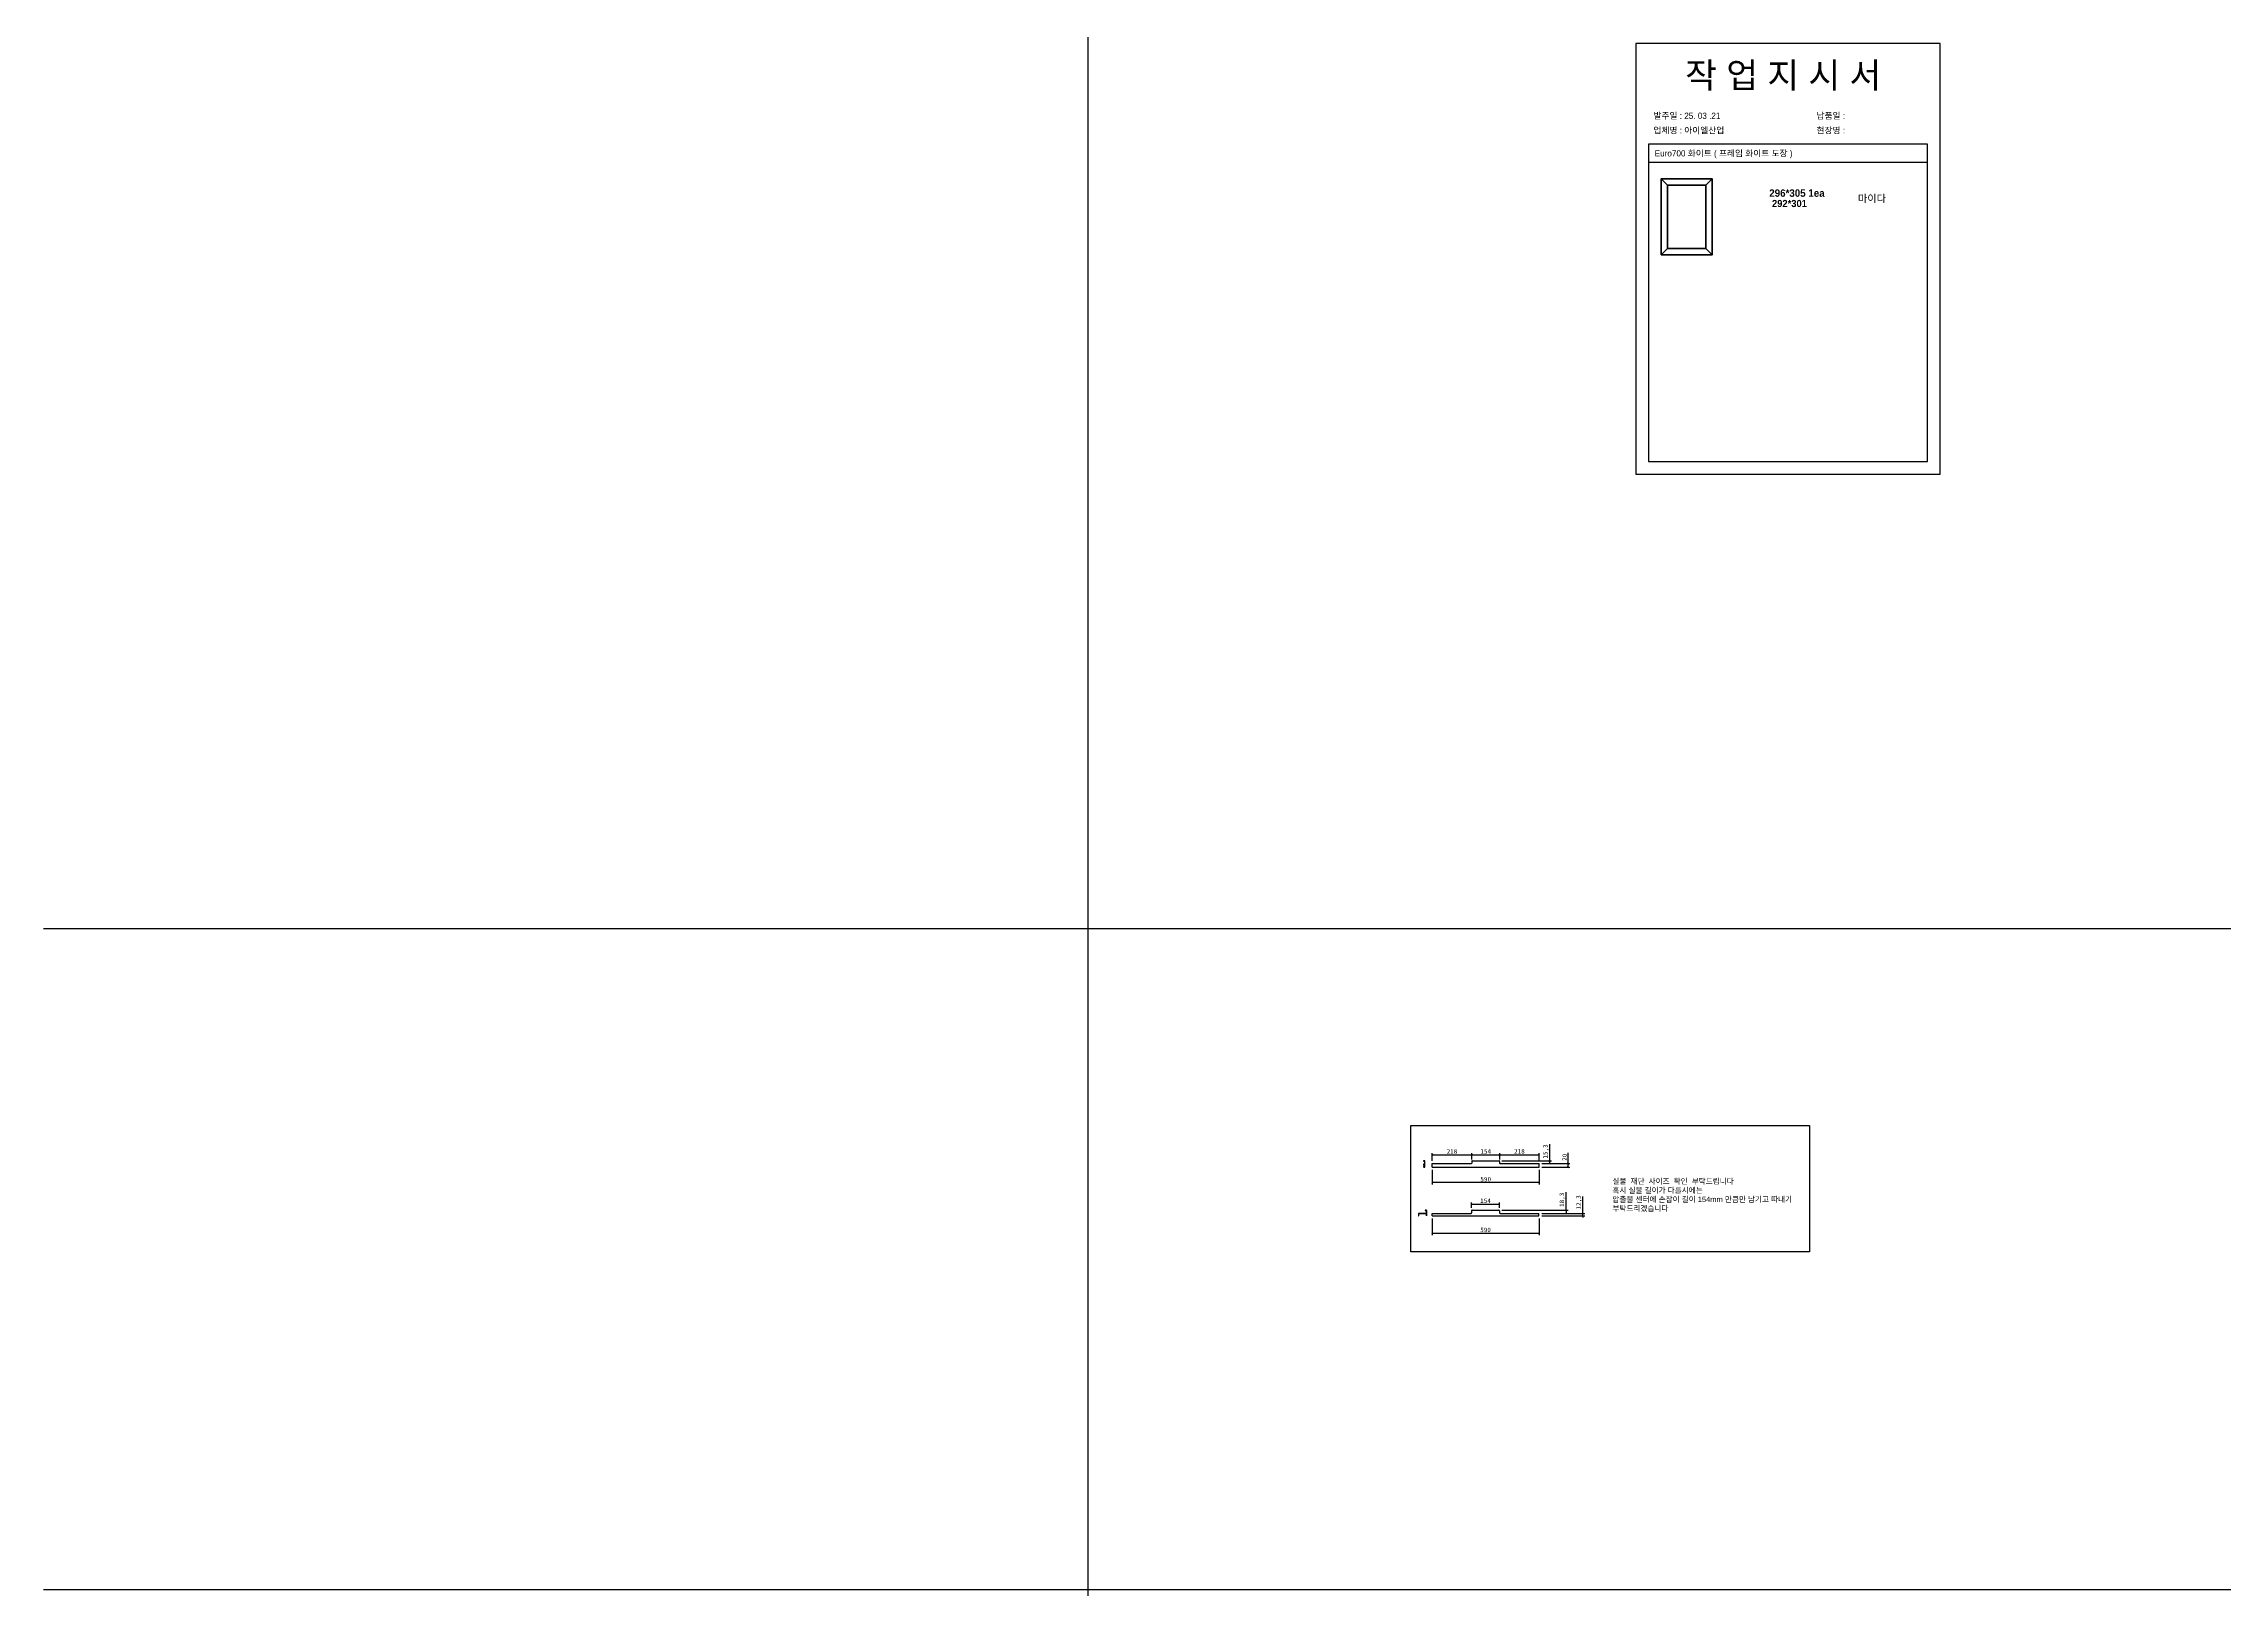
# Model space of a CAD drawing. Header units: millimetres. Extents: x -44117 to 256353, y -2095463 to 65325.
# Drawn here: x 104535 to 116570, y -44528 to -35999 of the extents above; entities that cross this region are included whole.
import ezdxf

# ---------------------------------------------------------------- set-up
doc = ezdxf.new("R2010")
doc.units = ezdxf.units.MM
doc.header["$LTSCALE"] = 10
doc.layers.add('Layer1', color=7, linetype='Continuous', lineweight=70)
doc.dimstyles.new('ISO-25', dxfattribs={"dimtxt": 2.5, "dimasz": 2.5, "dimexe": 1, "dimexo": 1, "dimtad": 1, "dimtxsty": 'Standard', "dimblk": 'ARCHTICK', "dimcen": 2.5, "dimadec": 0, "dimazin": 0, "dimtfac": 1, "dimtmove": 0, "dimatfit": 3, "dimfxl": 0, "dimarcsym": 0})

# ---------------------------------------------------------------- blocks, each defined once
blk = doc.blocks.new('_ArchTick')
at = {"color": 0, "linetype": 'ByBlock', "const_width": 0.15}
blk.add_lwpolyline([(-0.5, -0.5), (0.5, 0.5)], dxfattribs=at)
blk = doc.blocks.new('*D2293')
at = {"color": 0, "lineweight": -2}
for p, q in [((112417, -42152), (112417, -42121)), ((112571, -42152), (112571, -42121)), ((112417, -42131), (112571, -42131))]:
    blk.add_line(p, q, dxfattribs=at)
at = {"layer": 'Defpoints', "color": 0}
for p in [(112417, -42167), (112571, -42131), (112571, -42167)]:
    blk.add_point(p, dxfattribs=at)
at = {"color": 0, "lineweight": -2, "xscale": 10, "yscale": 10, "zscale": 10, "rotation": 180}
blk.add_blockref('_ArchTick', (112417, -42131), dxfattribs=at)
at = {"color": 0, "lineweight": -2, "xscale": 10, "yscale": 10, "zscale": 10}
blk.add_blockref('_ArchTick', (112571, -42131), dxfattribs=at)
at = {"color": 0, "insert": (112494, -42112), "char_height": 25, "attachment_point": 5}
blk.add_mtext('154', dxfattribs=at)
blk = doc.blocks.new('*D2294')
at = {"color": 0, "lineweight": -2}
for p, q in [((112416, -42424), (112416, -42393)), ((112416, -42403), (112570, -42403)), ((112570, -42424), (112570, -42393))]:
    blk.add_line(p, q, dxfattribs=at)
at = {"layer": 'Defpoints', "color": 0}
for p in [(112416, -42439), (112570, -42403), (112570, -42439)]:
    blk.add_point(p, dxfattribs=at)
at = {"color": 0, "lineweight": -2, "xscale": 10, "yscale": 10, "zscale": 10, "rotation": 180}
blk.add_blockref('_ArchTick', (112416, -42403), dxfattribs=at)
at = {"color": 0, "lineweight": -2, "xscale": 10, "yscale": 10, "zscale": 10}
blk.add_blockref('_ArchTick', (112570, -42403), dxfattribs=at)
at = {"color": 0, "insert": (112493, -42384), "char_height": 25, "attachment_point": 5}
blk.add_mtext('154', dxfattribs=at)
blk = doc.blocks.new('*D2295')
at = {"color": 0, "lineweight": -2}
for p, q in [((112199, -42214), (112199, -42294)), ((112789, -42214), (112789, -42294)), ((112789, -42284), (112199, -42284))]:
    blk.add_line(p, q, dxfattribs=at)
at = {"layer": 'Defpoints', "color": 0}
for p in [(112199, -42199), (112789, -42199), (112199, -42284)]:
    blk.add_point(p, dxfattribs=at)
at = {"color": 0, "lineweight": -2, "xscale": 10, "yscale": 10, "zscale": 10, "rotation": 180}
blk.add_blockref('_ArchTick', (112199, -42284), dxfattribs=at)
at = {"color": 0, "lineweight": -2, "xscale": 10, "yscale": 10, "zscale": 10}
blk.add_blockref('_ArchTick', (112789, -42284), dxfattribs=at)
at = {"color": 0, "insert": (112494, -42265), "char_height": 25, "attachment_point": 5}
blk.add_mtext('590', dxfattribs=at)
blk = doc.blocks.new('*D2296')
at = {"color": 0, "lineweight": -2}
for p, q in [((112198, -42482), (112198, -42574)), ((112788, -42482), (112788, -42574)), ((112788, -42564), (112198, -42564))]:
    blk.add_line(p, q, dxfattribs=at)
at = {"layer": 'Defpoints', "color": 0}
for p in [(112198, -42467), (112788, -42467), (112198, -42564)]:
    blk.add_point(p, dxfattribs=at)
at = {"color": 0, "lineweight": -2, "xscale": 10, "yscale": 10, "zscale": 10, "rotation": 180}
blk.add_blockref('_ArchTick', (112198, -42564), dxfattribs=at)
at = {"color": 0, "lineweight": -2, "xscale": 10, "yscale": 10, "zscale": 10}
blk.add_blockref('_ArchTick', (112788, -42564), dxfattribs=at)
at = {"color": 0, "insert": (112493, -42545), "char_height": 25, "attachment_point": 5}
blk.add_mtext('590', dxfattribs=at)
blk = doc.blocks.new('*D2297')
at = {"color": 0, "lineweight": -2}
for p, q in [((112938, -42436), (112938, -42337)), ((112582, -42436), (112948, -42436)), ((112803, -42454), (112948, -42454)), ((112938, -42436), (112938, -42454))]:
    blk.add_line(p, q, dxfattribs=at)
at = {"layer": 'Defpoints', "color": 0}
for p in [(112567, -42436), (112788, -42454), (112938, -42454)]:
    blk.add_point(p, dxfattribs=at)
at = {"color": 0, "lineweight": -2, "xscale": 10, "yscale": 10, "zscale": 10}
for p, rotation in [((112938, -42436), 90), ((112938, -42454), 270)]:
    blk.add_blockref('_ArchTick', p, dxfattribs=dict(at, rotation=rotation))
at = {"color": 0, "insert": (112917, -42379), "char_height": 25, "attachment_point": 5, "rotation": 90}
blk.add_mtext('18,3', dxfattribs=at)
blk = doc.blocks.new('*D2298')
at = {"color": 0, "lineweight": -2}
for p, q in [((112847, -42164), (112847, -42071)), ((112583, -42164), (112857, -42164)), ((112804, -42179), (112857, -42179)), ((112847, -42179), (112847, -42164))]:
    blk.add_line(p, q, dxfattribs=at)
at = {"layer": 'Defpoints', "color": 0}
for p in [(112568, -42164), (112789, -42179), (112847, -42164)]:
    blk.add_point(p, dxfattribs=at)
at = {"color": 0, "lineweight": -2, "xscale": 10, "yscale": 10, "zscale": 10}
for p, rotation in [((112847, -42164), 90), ((112847, -42179), 270)]:
    blk.add_blockref('_ArchTick', p, dxfattribs=dict(at, rotation=rotation))
at = {"color": 0, "insert": (112826, -42112), "char_height": 25, "attachment_point": 5, "rotation": 90}
blk.add_mtext('15,3', dxfattribs=at)
blk = doc.blocks.new('*D2299')
at = {"color": 0, "lineweight": -2}
for p, q in [((112948, -42179), (112948, -42119)), ((112804, -42179), (112958, -42179)), ((112804, -42199), (112958, -42199)), ((112948, -42199), (112948, -42179))]:
    blk.add_line(p, q, dxfattribs=at)
at = {"layer": 'Defpoints', "color": 0}
for p in [(112789, -42179), (112789, -42199), (112948, -42179)]:
    blk.add_point(p, dxfattribs=at)
at = {"color": 0, "lineweight": -2, "xscale": 10, "yscale": 10, "zscale": 10}
for p, rotation in [((112948, -42179), 90), ((112948, -42199), 270)]:
    blk.add_blockref('_ArchTick', p, dxfattribs=dict(at, rotation=rotation))
at = {"color": 0, "insert": (112929, -42144), "char_height": 25, "attachment_point": 5, "rotation": 90}
blk.add_mtext('20', dxfattribs=at)
blk = doc.blocks.new('*D2300')
at = {"color": 0, "lineweight": -2}
for p, q in [((113030, -42454), (113030, -42361)), ((112803, -42454), (113040, -42454)), ((112803, -42467), (113040, -42467)), ((113030, -42467), (113030, -42454)), ((113030, -42467), (113030, -42477))]:
    blk.add_line(p, q, dxfattribs=at)
at = {"layer": 'Defpoints', "color": 0}
for p in [(112788, -42454), (112788, -42467), (113030, -42454)]:
    blk.add_point(p, dxfattribs=at)
at = {"color": 0, "lineweight": -2, "xscale": 10, "yscale": 10, "zscale": 10}
for p, rotation in [((113030, -42454), 270), ((113030, -42467), 90)]:
    blk.add_blockref('_ArchTick', p, dxfattribs=dict(at, rotation=rotation))
at = {"color": 0, "insert": (113009, -42393), "char_height": 25, "attachment_point": 5, "rotation": 90}
blk.add_mtext('12,3', dxfattribs=at)
blk = doc.blocks.new('*D2326')
at = {"color": 0, "lineweight": -2}
for p, q in [((112199, -42164), (112199, -42121)), ((112417, -42156), (112417, -42121)), ((112199, -42131), (112417, -42131))]:
    blk.add_line(p, q, dxfattribs=at)
at = {"layer": 'Defpoints', "color": 0}
for p in [(112199, -42179), (112417, -42131), (112417, -42171)]:
    blk.add_point(p, dxfattribs=at)
at = {"color": 0, "lineweight": -2, "xscale": 10, "yscale": 10, "zscale": 10, "rotation": 180}
blk.add_blockref('_ArchTick', (112199, -42131), dxfattribs=at)
at = {"color": 0, "lineweight": -2, "xscale": 10, "yscale": 10, "zscale": 10}
blk.add_blockref('_ArchTick', (112417, -42131), dxfattribs=at)
at = {"color": 0, "insert": (112308, -42112), "char_height": 25, "attachment_point": 5}
blk.add_mtext('218', dxfattribs=at)
blk = doc.blocks.new('*D2327')
at = {"color": 0, "lineweight": -2}
for p, q in [((112571, -42156), (112571, -42121)), ((112789, -42164), (112789, -42121)), ((112571, -42131), (112789, -42131))]:
    blk.add_line(p, q, dxfattribs=at)
at = {"layer": 'Defpoints', "color": 0}
for p in [(112571, -42171), (112789, -42131), (112789, -42179)]:
    blk.add_point(p, dxfattribs=at)
at = {"color": 0, "lineweight": -2, "xscale": 10, "yscale": 10, "zscale": 10, "rotation": 180}
blk.add_blockref('_ArchTick', (112571, -42131), dxfattribs=at)
at = {"color": 0, "lineweight": -2, "xscale": 10, "yscale": 10, "zscale": 10}
blk.add_blockref('_ArchTick', (112789, -42131), dxfattribs=at)
at = {"color": 0, "insert": (112680, -42112), "char_height": 25, "attachment_point": 5}
blk.add_mtext('218', dxfattribs=at)
blk = doc.blocks.new('*D2697')
at = {"color": 0, "lineweight": -2}
for p, q in [((112417, -42152), (112417, -42121)), ((112571, -42152), (112571, -42121)), ((112417, -42131), (112571, -42131))]:
    blk.add_line(p, q, dxfattribs=at)
at = {"layer": 'Defpoints', "color": 0}
for p in [(112417, -42167), (112571, -42131), (112571, -42167)]:
    blk.add_point(p, dxfattribs=at)
at = {"color": 0, "lineweight": -2, "xscale": 10, "yscale": 10, "zscale": 10, "rotation": 180}
blk.add_blockref('_ArchTick', (112417, -42131), dxfattribs=at)
at = {"color": 0, "lineweight": -2, "xscale": 10, "yscale": 10, "zscale": 10}
blk.add_blockref('_ArchTick', (112571, -42131), dxfattribs=at)
at = {"color": 0, "insert": (112494, -42112), "char_height": 25, "attachment_point": 5}
blk.add_mtext('154', dxfattribs=at)
blk = doc.blocks.new('*D2698')
at = {"color": 0, "lineweight": -2}
for p, q in [((112416, -42424), (112416, -42393)), ((112416, -42403), (112570, -42403)), ((112570, -42424), (112570, -42393))]:
    blk.add_line(p, q, dxfattribs=at)
at = {"layer": 'Defpoints', "color": 0}
for p in [(112416, -42439), (112570, -42403), (112570, -42439)]:
    blk.add_point(p, dxfattribs=at)
at = {"color": 0, "lineweight": -2, "xscale": 10, "yscale": 10, "zscale": 10, "rotation": 180}
blk.add_blockref('_ArchTick', (112416, -42403), dxfattribs=at)
at = {"color": 0, "lineweight": -2, "xscale": 10, "yscale": 10, "zscale": 10}
blk.add_blockref('_ArchTick', (112570, -42403), dxfattribs=at)
at = {"color": 0, "insert": (112493, -42384), "char_height": 25, "attachment_point": 5}
blk.add_mtext('154', dxfattribs=at)
blk = doc.blocks.new('*D2699')
at = {"color": 0, "lineweight": -2}
for p, q in [((112199, -42214), (112199, -42294)), ((112789, -42214), (112789, -42294)), ((112789, -42284), (112199, -42284))]:
    blk.add_line(p, q, dxfattribs=at)
at = {"layer": 'Defpoints', "color": 0}
for p in [(112199, -42199), (112789, -42199), (112199, -42284)]:
    blk.add_point(p, dxfattribs=at)
at = {"color": 0, "lineweight": -2, "xscale": 10, "yscale": 10, "zscale": 10, "rotation": 180}
blk.add_blockref('_ArchTick', (112199, -42284), dxfattribs=at)
at = {"color": 0, "lineweight": -2, "xscale": 10, "yscale": 10, "zscale": 10}
blk.add_blockref('_ArchTick', (112789, -42284), dxfattribs=at)
at = {"color": 0, "insert": (112494, -42265), "char_height": 25, "attachment_point": 5}
blk.add_mtext('590', dxfattribs=at)
blk = doc.blocks.new('*D2700')
at = {"color": 0, "lineweight": -2}
for p, q in [((112198, -42482), (112198, -42574)), ((112788, -42482), (112788, -42574)), ((112788, -42564), (112198, -42564))]:
    blk.add_line(p, q, dxfattribs=at)
at = {"layer": 'Defpoints', "color": 0}
for p in [(112198, -42467), (112788, -42467), (112198, -42564)]:
    blk.add_point(p, dxfattribs=at)
at = {"color": 0, "lineweight": -2, "xscale": 10, "yscale": 10, "zscale": 10, "rotation": 180}
blk.add_blockref('_ArchTick', (112198, -42564), dxfattribs=at)
at = {"color": 0, "lineweight": -2, "xscale": 10, "yscale": 10, "zscale": 10}
blk.add_blockref('_ArchTick', (112788, -42564), dxfattribs=at)
at = {"color": 0, "insert": (112493, -42545), "char_height": 25, "attachment_point": 5}
blk.add_mtext('590', dxfattribs=at)
blk = doc.blocks.new('*D2701')
at = {"color": 0, "lineweight": -2}
for p, q in [((112938, -42436), (112938, -42337)), ((112582, -42436), (112948, -42436)), ((112803, -42454), (112948, -42454)), ((112938, -42436), (112938, -42454))]:
    blk.add_line(p, q, dxfattribs=at)
at = {"layer": 'Defpoints', "color": 0}
for p in [(112567, -42436), (112788, -42454), (112938, -42454)]:
    blk.add_point(p, dxfattribs=at)
at = {"color": 0, "lineweight": -2, "xscale": 10, "yscale": 10, "zscale": 10}
for p, rotation in [((112938, -42436), 90), ((112938, -42454), 270)]:
    blk.add_blockref('_ArchTick', p, dxfattribs=dict(at, rotation=rotation))
at = {"color": 0, "insert": (112917, -42379), "char_height": 25, "attachment_point": 5, "rotation": 90}
blk.add_mtext('18,3', dxfattribs=at)
blk = doc.blocks.new('*D2702')
at = {"color": 0, "lineweight": -2}
for p, q in [((112847, -42164), (112847, -42071)), ((112583, -42164), (112857, -42164)), ((112804, -42179), (112857, -42179)), ((112847, -42179), (112847, -42164))]:
    blk.add_line(p, q, dxfattribs=at)
at = {"layer": 'Defpoints', "color": 0}
for p in [(112568, -42164), (112789, -42179), (112847, -42164)]:
    blk.add_point(p, dxfattribs=at)
at = {"color": 0, "lineweight": -2, "xscale": 10, "yscale": 10, "zscale": 10}
for p, rotation in [((112847, -42164), 90), ((112847, -42179), 270)]:
    blk.add_blockref('_ArchTick', p, dxfattribs=dict(at, rotation=rotation))
at = {"color": 0, "insert": (112826, -42112), "char_height": 25, "attachment_point": 5, "rotation": 90}
blk.add_mtext('15,3', dxfattribs=at)
blk = doc.blocks.new('*D2703')
at = {"color": 0, "lineweight": -2}
for p, q in [((112948, -42179), (112948, -42119)), ((112804, -42179), (112958, -42179)), ((112804, -42199), (112958, -42199)), ((112948, -42199), (112948, -42179))]:
    blk.add_line(p, q, dxfattribs=at)
at = {"layer": 'Defpoints', "color": 0}
for p in [(112789, -42179), (112789, -42199), (112948, -42179)]:
    blk.add_point(p, dxfattribs=at)
at = {"color": 0, "lineweight": -2, "xscale": 10, "yscale": 10, "zscale": 10}
for p, rotation in [((112948, -42179), 90), ((112948, -42199), 270)]:
    blk.add_blockref('_ArchTick', p, dxfattribs=dict(at, rotation=rotation))
at = {"color": 0, "insert": (112929, -42144), "char_height": 25, "attachment_point": 5, "rotation": 90}
blk.add_mtext('20', dxfattribs=at)
blk = doc.blocks.new('*D2704')
at = {"color": 0, "lineweight": -2}
for p, q in [((113030, -42454), (113030, -42361)), ((112803, -42454), (113040, -42454)), ((112803, -42467), (113040, -42467)), ((113030, -42467), (113030, -42454)), ((113030, -42467), (113030, -42477))]:
    blk.add_line(p, q, dxfattribs=at)
at = {"layer": 'Defpoints', "color": 0}
for p in [(112788, -42454), (112788, -42467), (113030, -42454)]:
    blk.add_point(p, dxfattribs=at)
at = {"color": 0, "lineweight": -2, "xscale": 10, "yscale": 10, "zscale": 10}
for p, rotation in [((113030, -42454), 270), ((113030, -42467), 90)]:
    blk.add_blockref('_ArchTick', p, dxfattribs=dict(at, rotation=rotation))
at = {"color": 0, "insert": (113009, -42393), "char_height": 25, "attachment_point": 5, "rotation": 90}
blk.add_mtext('12,3', dxfattribs=at)
blk = doc.blocks.new('*D2705')
at = {"color": 0, "lineweight": -2}
for p, q in [((112199, -42164), (112199, -42121)), ((112417, -42156), (112417, -42121)), ((112199, -42131), (112417, -42131))]:
    blk.add_line(p, q, dxfattribs=at)
at = {"layer": 'Defpoints', "color": 0}
for p in [(112199, -42179), (112417, -42131), (112417, -42171)]:
    blk.add_point(p, dxfattribs=at)
at = {"color": 0, "lineweight": -2, "xscale": 10, "yscale": 10, "zscale": 10, "rotation": 180}
blk.add_blockref('_ArchTick', (112199, -42131), dxfattribs=at)
at = {"color": 0, "lineweight": -2, "xscale": 10, "yscale": 10, "zscale": 10}
blk.add_blockref('_ArchTick', (112417, -42131), dxfattribs=at)
at = {"color": 0, "insert": (112308, -42112), "char_height": 25, "attachment_point": 5}
blk.add_mtext('218', dxfattribs=at)
blk = doc.blocks.new('*D2706')
at = {"color": 0, "lineweight": -2}
for p, q in [((112571, -42156), (112571, -42121)), ((112789, -42164), (112789, -42121)), ((112571, -42131), (112789, -42131))]:
    blk.add_line(p, q, dxfattribs=at)
at = {"layer": 'Defpoints', "color": 0}
for p in [(112571, -42171), (112789, -42131), (112789, -42179)]:
    blk.add_point(p, dxfattribs=at)
at = {"color": 0, "lineweight": -2, "xscale": 10, "yscale": 10, "zscale": 10, "rotation": 180}
blk.add_blockref('_ArchTick', (112571, -42131), dxfattribs=at)
at = {"color": 0, "lineweight": -2, "xscale": 10, "yscale": 10, "zscale": 10}
blk.add_blockref('_ArchTick', (112789, -42131), dxfattribs=at)
at = {"color": 0, "insert": (112680, -42112), "char_height": 25, "attachment_point": 5}
blk.add_mtext('218', dxfattribs=at)

msp = doc.modelspace()

# ---------------------------------------------------------------- linework, layer by layer
for p, q in [((114932.00732, -36554.51395), (113392.00732, -36554.51395)), ((114932.00732, -36654.51395), (113392.00732, -36654.51395)), ((112198.71719, -42199.14041), (112198.71719, -42179.14041)), ((112198.71719, -42179.14041), (112413.71719, -42179.14041)), ((112198.71719, -42199.14041), (112198.71719, -42179.14041)), ((112198.71719, -42179.14041), (112413.71719, -42179.14041)), ((112198.71719, -42199.14041), (112788.71719, -42199.14041)), ((112198.71719, -42199.14041), (112788.71719, -42199.14041)), ((112416.71719, -42166.84041), (112416.71719, -42176.14041)), ((112416.71719, -42166.84041), (112416.71719, -42176.14041)), ((112419.71719, -42163.84041), (112567.71719, -42163.84041)), ((112419.71719, -42163.84041), (112567.71719, -42163.84041)), ((112570.71719, -42166.84041), (112570.71719, -42176.14041)), ((112570.71719, -42166.84041), (112570.71719, -42176.14041)), ((112573.71719, -42179.14041), (112788.71719, -42179.14041)), ((112573.71719, -42179.14041), (112788.71719, -42179.14041)), ((112788.71719, -42199.14041), (112788.71719, -42179.14041)), ((112788.71719, -42199.14041), (112788.71719, -42179.14041)), ((112197.79913, -42466.5118), (112197.79913, -42454.2118)), ((112197.79913, -42454.2118), (112412.79913, -42454.2118)), ((112197.79913, -42466.5118), (112197.79913, -42454.2118)), ((112197.79913, -42454.2118), (112412.79913, -42454.2118)), ((112197.79913, -42466.5118), (112787.79913, -42466.5118)), ((112197.79913, -42466.5118), (112787.79913, -42466.5118)), ((112197.79913, -42466.5118), (112787.79913, -42466.5118)), ((112197.79913, -42466.5118), (112787.79913, -42466.5118)), ((112415.79913, -42438.9118), (112415.79913, -42451.2118)), ((112415.79913, -42438.9118), (112415.79913, -42451.2118)), ((112418.79913, -42435.9118), (112566.79913, -42435.9118)), ((112418.79913, -42435.9118), (112566.79913, -42435.9118)), ((112569.79913, -42438.9118), (112569.79913, -42451.2118)), ((112569.79913, -42438.9118), (112569.79913, -42451.2118)), ((112572.79913, -42454.2118), (112787.79913, -42454.2118)), ((112572.79913, -42454.2118), (112787.79913, -42454.2118)), ((112787.79913, -42466.5118), (112787.79913, -42454.2118)), ((112787.79913, -42466.5118), (112787.79913, -42454.2118))]:
    msp.add_line(p, q)
at = {"color": 1}
for p, q in [((104535.41959, -40882.68481), (196804.56645, -40882.68481)), ((104535.41959, -40882.68481), (196804.56645, -40882.68481)), ((104535.41959, -44528.47235), (196804.56645, -44528.47235))]:
    msp.add_line(p, q, dxfattribs=at)
for p in [(110300.49669, 21924.9366), (110300.49669, 14161.07811), (110300.49669, 18584.38997), (110300.49669, 10820.53148), (110300.49669, 18627.87121), (110300.49669, 10864.01272), (110300.49669, 15287.32457), (110300.49669, 7523.46608), (110300.49669, 3746.75115), (110300.49669, 21924.9366), (110300.49669, 14161.07811), (110300.49669, 18584.38997), (110300.49669, 10820.53148), (110300.49669, 18627.87121), (110300.49669, 10864.01272), (110300.49669, 15287.32457), (110300.49669, 7523.46608), (110300.49669, 3746.75115), (110300.49669, 21924.9366), (110300.49669, 14161.07811), (110300.49669, 18584.38997), (110300.49669, 10820.53148), (110300.49669, 18627.87121), (110300.49669, 10864.01272), (110300.49669, 15287.32457), (110300.49669, 7523.46608), (110300.49669, 3746.75115), (110300.49669, 21924.9366), (110300.49669, 14161.07811), (110300.49669, 18584.38997), (110300.49669, 10820.53148), (110300.49669, 18627.87121), (110300.49669, 10864.01272), (110300.49669, 15287.32457), (110300.49669, 7523.46608), (110300.49669, 3746.75115), (110300.49669, 21924.9366), (110300.49669, 14161.07811), (110300.49669, 18584.38997), (110300.49669, 10820.53148), (110300.49669, 18627.87121), (110300.49669, 10864.01272), (110300.49669, 15287.32457), (110300.49669, 7523.46608), (110300.49669, 3746.75115), (110300.49669, 21924.9366), (110300.49669, 14161.07811), (110300.49669, 18584.38997), (110300.49669, 10820.53148), (110300.49669, 18627.87121), (110300.49669, 10864.01272), (110300.49669, 15287.32457), (110300.49669, 7523.46608), (110300.49669, 3746.75115), (110300.49669, 21924.9366), (110300.49669, 14161.07811), (110300.49669, 18584.38997), (110300.49669, 10820.53148), (110300.49669, 18627.87121), (110300.49669, 10864.01272), (110300.49669, 15287.32457), (110300.49669, 7523.46608), (110300.49669, 3746.75115), (110300.49669, 21924.9366), (110300.49669, 14161.07811), (110300.49669, 18584.38997), (110300.49669, 10820.53148), (110300.49669, 18627.87121), (110300.49669, 10864.01272), (110300.49669, 15287.32457), (110300.49669, 7523.46608), (110300.49669, 3746.75115), (110300.49669, 21924.9366), (110300.49669, 14161.07811), (110300.49669, 18584.38997), (110300.49669, 10820.53148), (110300.49669, 18627.87121), (110300.49669, 10864.01272), (110300.49669, 15287.32457), (110300.49669, 7523.46608), (110300.49669, 3746.75115), (110300.49669, 21924.9366), (110300.49669, 14161.07811), (110300.49669, 18584.38997), (110300.49669, 10820.53148), (110300.49669, 18627.87121), (110300.49669, 10864.01272), (110300.49669, 15287.32457), (110300.49669, 7523.46608), (110300.49669, 3746.75115), (110300.49669, 12702.87182), (110300.49669, 4939.01333), (110300.49669, 9362.32519), (110300.49669, 1598.4667), (110300.49669, 9405.80642), (110300.49669, 1641.94794), (110300.49669, 6065.25979), (110300.49669, -1698.5987), (110300.49669, -5475.31363), (110300.49669, 12702.87182), (110300.49669, 4939.01333), (110300.49669, 9362.32519), (110300.49669, 1598.4667), (110300.49669, 9405.80642), (110300.49669, 1641.94794), (110300.49669, 6065.25979), (110300.49669, -1698.5987), (110300.49669, -5475.31363), (110300.49669, 12702.87182), (110300.49669, 4939.01333), (110300.49669, 9362.32519), (110300.49669, 1598.4667), (110300.49669, 9405.80642), (110300.49669, 1641.94794), (110300.49669, 6065.25979), (110300.49669, -1698.5987), (110300.49669, -5475.31363), (110300.49669, 12702.87182), (110300.49669, 4939.01333), (110300.49669, 9362.32519), (110300.49669, 1598.4667), (110300.49669, 9405.80642), (110300.49669, 1641.94794), (110300.49669, 6065.25979), (110300.49669, -1698.5987), (110300.49669, -5475.31363), (110300.49669, 12702.87182), (110300.49669, 4939.01333), (110300.49669, 9362.32519), (110300.49669, 1598.4667), (110300.49669, 9405.80642), (110300.49669, 1641.94794), (110300.49669, 6065.25979), (110300.49669, -1698.5987), (110300.49669, -5475.31363)]:
    msp.add_xline(p, (0, 1), dxfattribs=at)
for points in [[(113322.00732, -38375.34423), (115002.00732, -38375.34423), (115002.00732, -35999.34423), (113322.00732, -35999.34423)], [(112080.13412, -41969.56199), (114281.25126, -41969.56199), (114281.25126, -42666.49885), (112080.13412, -42666.49885)], [(112080.13412, -41969.56199), (114281.25126, -41969.56199), (114281.25126, -42666.49885), (112080.13412, -42666.49885)]]:
    msp.add_lwpolyline(points, close=True)
msp.add_lwpolyline([(113392.00732, -36554.51395), (113392.00732, -38305.34423), (114932.00732, -38305.34423), (114932.00732, -36554.51395)])
msp.add_lwpolyline([(112151.32499, -42199.14041), (112157.42574, -42199.14041, 0.4142135624), (112157.72574, -42198.84041), (112157.72574, -42164.34041, 0.4142135624), (112157.22574, -42163.84041), (112150.22574, -42163.84041, 0.4142135624), (112149.72574, -42164.34041), (112149.72574, -42165.84041, 0.4142135624), (112150.22574, -42166.34041), (112155.82574, -42166.34041, -0.4142135624), (112156.32574, -42166.84041), (112156.32574, -42181.84041), (112151.12574, -42181.84041, 0.4142135624), (112150.82574, -42182.14041), (112150.82574, -42184.74041, 0.4142135624), (112151.32574, -42185.24041), (112151.52574, -42185.24041, 0.4142135624), (112152.02574, -42184.74041), (112152.02574, -42183.04041), (112156.52574, -42183.04041), (112156.52574, -42193.24041), (112152.02574, -42193.24041), (112152.02574, -42191.84041, 0.4142135624), (112151.52574, -42191.34041), (112151.32574, -42191.34041, 0.4142135624), (112150.82574, -42191.84041), (112150.82574, -42194.14041, 0.4142135624), (112151.12574, -42194.44041), (112156.52574, -42194.44041), (112156.52574, -42198.14041), (112151.12593, -42198.14041, 0.4142135624), (112150.82574, -42198.4406), (112150.82574, -42198.64072, 0.4151036141), (112151.32606, -42199.14041)], format="xyb")
msp.add_lwpolyline([(112151.32499, -42199.14041), (112157.42574, -42199.14041, 0.4142135624), (112157.72574, -42198.84041), (112157.72574, -42164.34041, 0.4142135624), (112157.22574, -42163.84041), (112150.22574, -42163.84041, 0.4142135624), (112149.72574, -42164.34041), (112149.72574, -42165.84041, 0.4142135624), (112150.22574, -42166.34041), (112155.82574, -42166.34041, -0.4142135624), (112156.32574, -42166.84041), (112156.32574, -42181.84041), (112151.12574, -42181.84041, 0.4142135624), (112150.82574, -42182.14041), (112150.82574, -42184.74041, 0.4142135624), (112151.32574, -42185.24041), (112151.52574, -42185.24041, 0.4142135624), (112152.02574, -42184.74041), (112152.02574, -42183.04041), (112156.52574, -42183.04041), (112156.52574, -42193.24041), (112152.02574, -42193.24041), (112152.02574, -42191.84041, 0.4142135624), (112151.52574, -42191.34041), (112151.32574, -42191.34041, 0.4142135624), (112150.82574, -42191.84041), (112150.82574, -42194.14041, 0.4142135624), (112151.12574, -42194.44041), (112156.52574, -42194.44041), (112156.52574, -42198.14041), (112151.12593, -42198.14041, 0.4142135624), (112150.82574, -42198.4406), (112150.82574, -42198.64072, 0.4151036141), (112151.32606, -42199.14041)], format="xyb")
msp.add_lwpolyline([(112123.42725, -42466.5118), (112124.02725, -42466.5118, 0.4142135624), (112124.32725, -42466.2118), (112124.32725, -42455.3118), (112166.72725, -42455.3118), (112166.72725, -42466.2118, 0.4142135624), (112167.02725, -42466.5118), (112167.62725, -42466.5118, 0.4142135624), (112167.92725, -42466.2118), (112167.92725, -42436.4118, 0.4142135624), (112167.42725, -42435.9118), (112160.42725, -42435.9118, 0.4142135624), (112159.92725, -42436.4118), (112159.92725, -42437.9118, 0.4142135624), (112160.42725, -42438.4118), (112166.02725, -42438.4118, -0.4142135624), (112166.52725, -42438.9118), (112166.52725, -42454.2118), (112123.42725, -42454.2118, 0.4142135624), (112123.12725, -42454.5118), (112123.12725, -42466.2118, 0.4142135624), (112123.42725, -42466.5118)], format="xyb", close=True)
msp.add_lwpolyline([(112123.42725, -42466.5118), (112124.02725, -42466.5118, 0.4142135624), (112124.32725, -42466.2118), (112124.32725, -42455.3118), (112166.72725, -42455.3118), (112166.72725, -42466.2118, 0.4142135624), (112167.02725, -42466.5118), (112167.62725, -42466.5118, 0.4142135624), (112167.92725, -42466.2118), (112167.92725, -42436.4118, 0.4142135624), (112167.42725, -42435.9118), (112160.42725, -42435.9118, 0.4142135624), (112159.92725, -42436.4118), (112159.92725, -42437.9118, 0.4142135624), (112160.42725, -42438.4118), (112166.02725, -42438.4118, -0.4142135624), (112166.52725, -42438.9118), (112166.52725, -42454.2118), (112123.42725, -42454.2118, 0.4142135624), (112123.12725, -42454.5118), (112123.12725, -42466.2118, 0.4142135624), (112123.42725, -42466.5118)], format="xyb", close=True)
for centre, start, end in [((112413.71719, -42176.14041), 270, 0), ((112413.71719, -42176.14041), 270, 0), ((112419.71719, -42166.84041), 90, 180), ((112419.71719, -42166.84041), 90, 180), ((112567.71719, -42166.84041), 360, 90), ((112567.71719, -42166.84041), 360, 90), ((112573.71719, -42176.14041), 180, 270), ((112573.71719, -42176.14041), 180, 270), ((112412.79913, -42451.2118), 270, 0), ((112412.79913, -42451.2118), 270, 0), ((112418.79913, -42438.9118), 90, 180), ((112418.79913, -42438.9118), 90, 180), ((112566.79913, -42438.9118), 360, 90), ((112566.79913, -42438.9118), 360, 90), ((112572.79913, -42451.2118), 180, 270), ((112572.79913, -42451.2118), 180, 270)]:
    msp.add_arc(centre, 3, start, end)
at = {"layer": 'Layer1'}
for p, q in [((113497.8364, -36779.76885), (113462.8364, -36744.76885)), ((113707.8364, -36779.76885), (113742.8364, -36744.76885)), ((113497.8364, -37129.76885), (113462.8364, -37164.76885)), ((113742.8364, -37164.76885), (113707.8364, -37129.76885))]:
    msp.add_line(p, q, dxfattribs=at)
for points in [[(113462.8364, -37164.76885), (113742.8364, -37164.76885), (113742.8364, -36744.76885), (113462.8364, -36744.76885)], [(113497.8364, -37129.76885), (113707.8364, -37129.76885), (113707.8364, -36779.76885), (113497.8364, -36779.76885)]]:
    msp.add_lwpolyline(points, close=True, dxfattribs=at)

# ---------------------------------------------------------------- texts
at = {"attachment_point": 1}
for s, width, gutter_width, heights, insert, char_height in [('{\\fGulim|b0|i0|c129|p50;작 업 지 시 서}', 3307.3198183, 12.5, [-155.84554], (113594.81392, -36103.50674), 140), ('{\\fGulim|b0|i0|c129|p50;업체명 : 아이엘산업}', 3307.3198183, 12.5, [38.2735], (113419.60457, -36460.88334), 34.3), ('{\\fGulim|b0|i0|c129|p50;발주일 : 25. 03 .21}', 3307.3198183, 12.5, [-38.18216], (113419.60457, -36380.22716), 34.3), ('{\\fGulim|b0|i0|c129|p50;현장명 : }', 3307.3198183, 12.5, [-38.2735], (114319.58255, -36460.88334), 34.3), ('{\\fGulim|b0|i0|c129|p50;납품일 :}', 3307.3198183, 12.5, [-37.67976], (114319.58255, -36380.22716), 34.3), ('{\\fGulim|b0|i0|c129|p50;Euro700 화이트 ( 프레임 화이트 도장 )}', 3307.3198183, 12.5, [-43.16045], (113426.64677, -36587.54944), 34.3), ('{\\fGulim|b1|i0|c129|p50;\\P296*305 1ea}', 2645.8558546, 10, [-110.90333], (114058.73159, -36734.78668), 41.16), ('{\\fGulim|b1|i0|c129|p50;마이다}', 2645.8558546, 10, [-45.73333], (114548.0131, -36833.61806), 41.16), ('{\\f굴림|b0|i0|c129|p50;실물} {\\f굴림|b0|i0|c129|p50;재단} {\\f굴림|b0|i0|c129|p50;사이즈} {\\f굴림|b0|i0|c129|p50;확인} {\\f굴림|b0|i0|c129|p50;부탁드립니다\\P혹시 실물 길이가 다를시에는\\P압출물 센터에 손잡이 길이 154mm 만큼만 남기고 따내기\\P부탁드리겠습니다}', 15380.2432985, 150, [-188.18908], (113193.06457, -42261.32424), 30), ('{\\f굴림|b0|i0|c129|p50;실물} {\\f굴림|b0|i0|c129|p50;재단} {\\f굴림|b0|i0|c129|p50;사이즈} {\\f굴림|b0|i0|c129|p50;확인} {\\f굴림|b0|i0|c129|p50;부탁드립니다\\P혹시 실물 길이가 다를시에는\\P압출물 센터에 손잡이 길이 154mm 만큼만 남기고 따내기\\P부탁드리겠습니다}', 15380.2432985, 150, [-188.18908], (113193.06457, -42261.32424), 30)]:
    msp.add_mtext_dynamic_manual_height_columns(s, width=width, gutter_width=gutter_width, heights=heights, dxfattribs=dict(at, insert=insert, char_height=char_height))
at = {"color": 1, "insert": (114073.76419, -36861.69373), "char_height": 39.5136, "attachment_point": 1}
msp.add_mtext_dynamic_manual_height_columns('{\\fGulim|b1|i0|c129|p50;292*301}', width=2540.0216204, gutter_width=9.6, heights=[-40.6112], dxfattribs=at)

# ---------------------------------------------------------------- dimensions: what is measured, and where the dimension line sits
for base, p1, p2, picture, middle in [((112416.71719, -42130.58334), (112198.71719, -42179.14041), (112416.71719, -42171.49041), '*D2326', (112307.71719, -42111.83334)), ((112416.71719, -42130.58334), (112198.71719, -42179.14041), (112416.71719, -42171.49041), '*D2705', (112307.71719, -42111.83334)), ((112570.71719, -42130.58334), (112416.71719, -42166.84041), (112570.71719, -42166.84041), '*D2293', (112493.71719, -42111.83334)), ((112570.71719, -42130.58334), (112416.71719, -42166.84041), (112570.71719, -42166.84041), '*D2697', (112493.71719, -42111.83334)), ((112788.71719, -42130.58334), (112570.71719, -42171.49041), (112788.71719, -42179.14041), '*D2327', (112679.71719, -42111.83334)), ((112788.71719, -42130.58334), (112570.71719, -42171.49041), (112788.71719, -42179.14041), '*D2706', (112679.71719, -42111.83334)), ((112198.71719, -42283.79273), (112788.71719, -42199.14041), (112198.71719, -42199.14041), '*D2295', (112493.71719, -42265.04273)), ((112198.71719, -42283.79273), (112788.71719, -42199.14041), (112198.71719, -42199.14041), '*D2699', (112493.71719, -42265.04273)), ((112197.79913, -42564.11723), (112787.79913, -42466.5118), (112197.79913, -42466.5118), '*D2296', (112492.79913, -42545.36723)), ((112197.79913, -42564.11723), (112787.79913, -42466.5118), (112197.79913, -42466.5118), '*D2700', (112492.79913, -42545.36723)), ((112569.79913, -42402.65473), (112415.79913, -42438.9118), (112569.79913, -42438.9118), '*D2294', (112492.79913, -42383.90473)), ((112569.79913, -42402.65473), (112415.79913, -42438.9118), (112569.79913, -42438.9118), '*D2698', (112492.79913, -42383.90473))]:
    dim = msp.add_linear_dim(base=base, p1=p1, p2=p2, dimstyle='ISO-25', override={"dimscale": 10, "dimasz": 1, "dimexo": 1.5})
    dim.commit()
    dim.dimension.update_dxf_attribs({"geometry": picture, "text_midpoint": middle})
for base, p1, p2, picture, middle in [((112846.5235, -42163.84041), (112788.71719, -42179.14041), (112567.71719, -42163.84041), '*D2298', (112825.69016, -42112.17374)), ((112846.5235, -42163.84041), (112788.71719, -42179.14041), (112567.71719, -42163.84041), '*D2702', (112825.69016, -42112.17374)), ((112948.04771, -42179.14041), (112788.71719, -42199.14041), (112788.71719, -42179.14041), '*D2299', (112929.29771, -42144.14041)), ((112948.04771, -42179.14041), (112788.71719, -42199.14041), (112788.71719, -42179.14041), '*D2703', (112929.29771, -42144.14041)), ((113030.30757, -42454.2118), (112787.79913, -42466.5118), (112787.79913, -42454.2118), '*D2300', (113009.47423, -42392.54513)), ((113030.30757, -42454.2118), (112787.79913, -42466.5118), (112787.79913, -42454.2118), '*D2704', (113009.47423, -42392.54513))]:
    dim = msp.add_linear_dim(base=base, p1=p1, p2=p2, angle=90, dimstyle='ISO-25', override={"dimscale": 10, "dimasz": 1, "dimexo": 1.5})
    dim.commit()
    dim.dimension.update_dxf_attribs({"geometry": picture, "text_midpoint": middle})
for picture in ['*D2297', '*D2701']:
    dim = msp.add_linear_dim(base=(112938.14812, -42454.2118), p1=(112566.79913, -42435.9118), p2=(112787.79913, -42454.2118), angle=90, dimstyle='ISO-25', override={"dimscale": 10, "dimasz": 1, "dimexo": 1.5})
    dim.commit()
    dim.dimension.update_dxf_attribs({"geometry": picture, "text_midpoint": (112938.14812, -42378.60737), "dimtype": 160})

doc.saveas('drawing.dxf')
